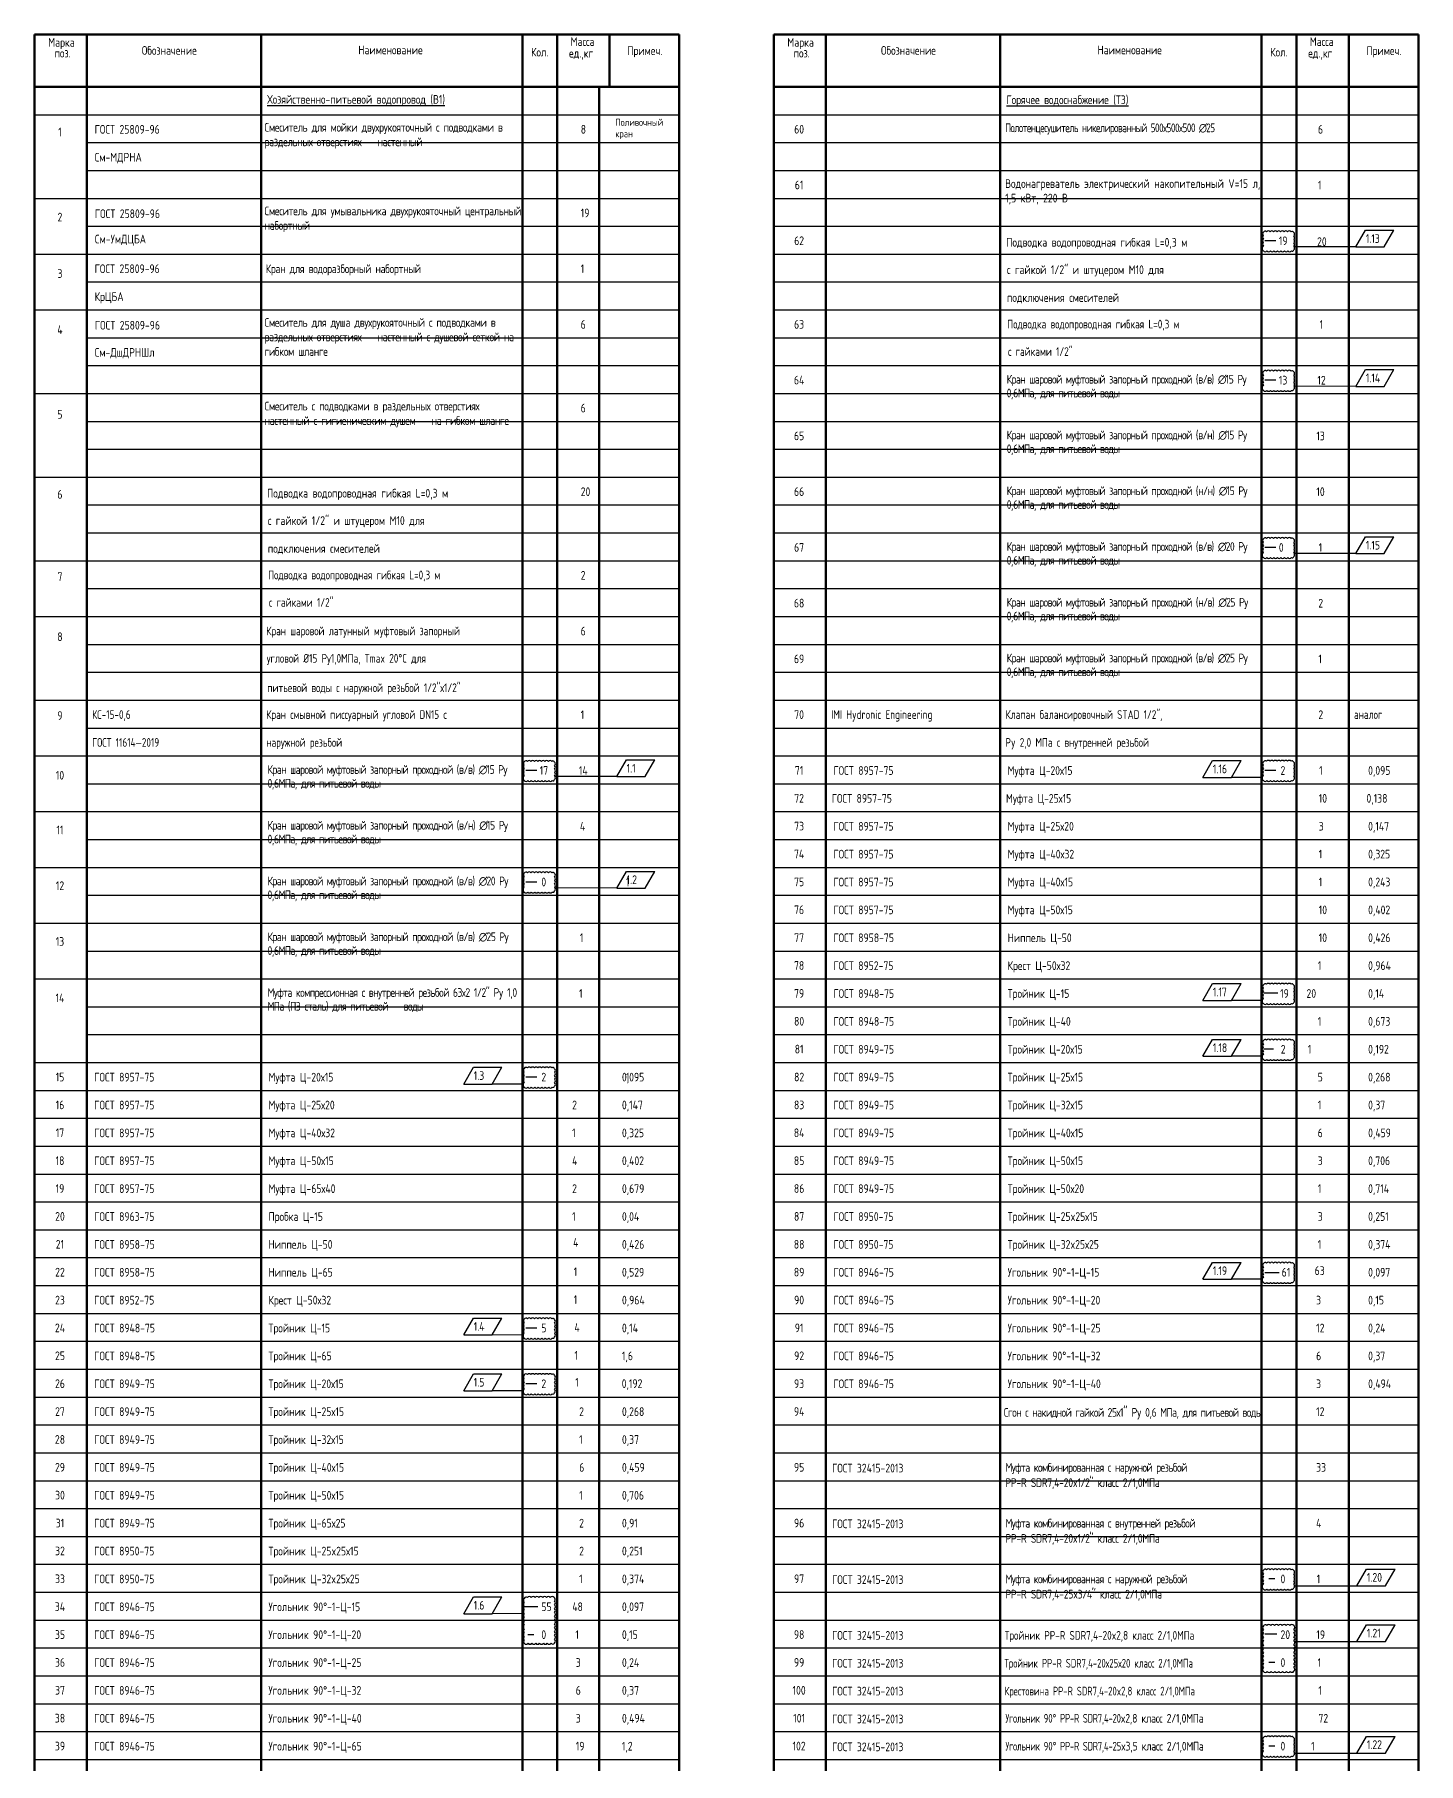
# Model space of a CAD drawing. Header units: millimetres. Extents: x 111795 to 171284, y -58193 to 111177.
# Drawn here: x 111795 to 151505, y -8707 to 40907 of the extents above; entities that cross this region are included whole.
import ezdxf
from ezdxf.enums import TextEntityAlignment as Align

# ---------------------------------------------------------------- set-up
doc = ezdxf.new("R2010")
doc.units = ezdxf.units.MM
doc.layers.add('0_ГТ-20_Изм.1', color=7, linetype='Continuous', true_color=0xe000e0)
doc.layers.add('АР_025', color=7, linetype='Continuous', lineweight=25)
doc.layers.add('ГС_ВК', color=3, linetype='Continuous')
doc.styles.add('GOST 2.304', font='CS_Gost2304.shx')

msp = doc.modelspace()

# ---------------------------------------------------------------- linework, layer by layer
at = {"layer": '0_ГТ-20_Изм.1', "lineweight": 30}
for p, q in [((149710, 34811), (149987, 35291)), ((149987, 35291), (150804, 35291)), ((150526, 34811), (150804, 35291)), ((147418, 34985), (147101, 34985)), ((149710, 34811), (147940, 34817)), ((149710, 34811), (150526, 34811)), ((149710, 30811), (149987, 31291)), ((149987, 31291), (150804, 31291)), ((150526, 30811), (150804, 31291)), ((147418, 30985), (147101, 30985)), ((149710, 30811), (147940, 30817)), ((149710, 30811), (150526, 30811)), ((149710, 26011), (149987, 26491)), ((149987, 26491), (150804, 26491)), ((150526, 26011), (150804, 26491)), ((147418, 26185), (147101, 26185)), ((149710, 26011), (147940, 26017)), ((149710, 26011), (150526, 26011)), ((128500, 19611), (128777, 20091)), ((128777, 20091), (129594, 20091)), ((129316, 19611), (129594, 20091)), ((145322, 19589), (145600, 20070)), ((145600, 20070), (146416, 20070)), ((146139, 19589), (146416, 20070)), ((126208, 19785), (125891, 19785)), ((128500, 19611), (126730, 19617)), ((128500, 19611), (129316, 19611)), ((145322, 19589), (146139, 19589)), ((147024, 19586), (146139, 19589)), ((147418, 19786), (147101, 19786)), ((128500, 16412), (128777, 16893)), ((128777, 16893), (129594, 16893)), ((129316, 16412), (129594, 16893)), ((126208, 16586), (125891, 16586)), ((128500, 16412), (126730, 16418)), ((128500, 16412), (129316, 16412)), ((145322, 13189), (145600, 13670)), ((145600, 13670), (146416, 13670)), ((146139, 13189), (146416, 13670)), ((145322, 13189), (146139, 13189)), ((147024, 13186), (146139, 13189)), ((147470, 13394), (147080, 13394)), ((145322, 11589), (145600, 12070)), ((145600, 12070), (146416, 12070)), ((146139, 11589), (146416, 12070)), ((145322, 11589), (146139, 11589)), ((147024, 11586), (146139, 11589)), ((147343, 11794), (147080, 11794)), ((124112, 10789), (124390, 11270)), ((124390, 11270), (125206, 11270)), ((124929, 10789), (125206, 11270)), ((126208, 10986), (125891, 10986)), ((124112, 10789), (124929, 10789)), ((125814, 10786), (124929, 10789)), ((145322, 5189), (145600, 5670)), ((145600, 5670), (146416, 5670)), ((146139, 5189), (146416, 5670)), ((145322, 5189), (146139, 5189)), ((147024, 5186), (146139, 5189)), ((147505, 5370), (147099, 5370)), ((124112, 3589), (124390, 4070)), ((124390, 4070), (125206, 4070)), ((124929, 3589), (125206, 4070)), ((124112, 3589), (124929, 3589)), ((125814, 3586), (124929, 3589)), ((126208, 3786), (125891, 3786)), ((124112, 1989), (124390, 2470)), ((124112, 1989), (124929, 1989)), ((124390, 2470), (125206, 2470)), ((124929, 1989), (125206, 2470)), ((125814, 1986), (124929, 1989)), ((126208, 2186), (125891, 2186)), ((147387, -3414), (147212, -3414)), ((149741, -3611), (150018, -3130)), ((150018, -3130), (150835, -3130)), ((150557, -3611), (150835, -3130)), ((124112, -4411), (124390, -3930)), ((124390, -3930), (125206, -3930)), ((124929, -4411), (125206, -3930)), ((147953, -3613), (149741, -3611)), ((149741, -3611), (150557, -3611)), ((124112, -4411), (124929, -4411)), ((125849, -4408), (124929, -4411)), ((126238, -4214), (125851, -4214)), ((149741, -5211), (150018, -4730)), ((150018, -4730), (150835, -4730)), ((150557, -5211), (150835, -4730)), ((126126, -5014), (125952, -5014)), ((147440, -5000), (147102, -5000)), ((147953, -5213), (149741, -5211)), ((149741, -5211), (150557, -5211)), ((147387, -5814), (147212, -5814)), ((149741, -8411), (150018, -7930)), ((150018, -7930), (150835, -7930)), ((150557, -8411), (150835, -7930)), ((147387, -8214), (147212, -8214)), ((147953, -8413), (149741, -8411)), ((149741, -8411), (150557, -8411))]:
    msp.add_line(p, q, dxfattribs=at)
for points in [[(147059, 34697, 0.520567), (147159, 34697, 0.520567), (147259, 34697, 0.520567), (147359, 34697, 0.520567), (147459, 34697, 0.520567), (147559, 34697, 0.520567), (147659, 34697, 0.520567), (147759, 34697, 0.520567), (147859, 34697, 0.520567), (147927, 34728, 0.520567), (147927, 34828, 0.520567), (147927, 34928, 0.520567), (147927, 35028, 0.520567), (147927, 35128, 0.520567), (147927, 35228, 0.520567), (147849, 35250, 0.520567), (147749, 35250, 0.520567), (147649, 35250, 0.520567), (147549, 35250, 0.520567), (147449, 35250, 0.520567), (147349, 35250, 0.520567), (147249, 35250, 0.520567), (147149, 35250, 0.520567), (147059, 35239, 0.520567), (147059, 35139, 0.520567), (147059, 35039, 0.520567), (147059, 34939, 0.520567), (147059, 34839, 0.520567)], [(147059, 30697, 0.520567), (147159, 30697, 0.520567), (147259, 30697, 0.520567), (147359, 30697, 0.520567), (147459, 30697, 0.520567), (147559, 30697, 0.520567), (147659, 30697, 0.520567), (147759, 30697, 0.520567), (147859, 30697, 0.520567), (147927, 30728, 0.520567), (147927, 30828, 0.520567), (147927, 30928, 0.520567), (147927, 31028, 0.520567), (147927, 31128, 0.520567), (147927, 31228, 0.520567), (147849, 31250, 0.520567), (147749, 31250, 0.520567), (147649, 31250, 0.520567), (147549, 31250, 0.520567), (147449, 31250, 0.520567), (147349, 31250, 0.520567), (147249, 31250, 0.520567), (147149, 31250, 0.520567), (147059, 31239, 0.520567), (147059, 31139, 0.520567), (147059, 31039, 0.520567), (147059, 30939, 0.520567), (147059, 30839, 0.520567)], [(147059, 25897, 0.520567), (147159, 25897, 0.520567), (147259, 25897, 0.520567), (147359, 25897, 0.520567), (147459, 25897, 0.520567), (147559, 25897, 0.520567), (147659, 25897, 0.520567), (147759, 25897, 0.520567), (147859, 25897, 0.520567), (147927, 25928, 0.520567), (147927, 26028, 0.520567), (147927, 26128, 0.520567), (147927, 26228, 0.520567), (147927, 26328, 0.520567), (147927, 26428, 0.520567), (147849, 26450, 0.520567), (147749, 26450, 0.520567), (147649, 26450, 0.520567), (147549, 26450, 0.520567), (147449, 26450, 0.520567), (147349, 26450, 0.520567), (147249, 26450, 0.520567), (147149, 26450, 0.520567), (147059, 26439, 0.520567), (147059, 26339, 0.520567), (147059, 26239, 0.520567), (147059, 26139, 0.520567), (147059, 26039, 0.520567)], [(125849, 19497, 0.520567), (125949, 19497, 0.520567), (126049, 19497, 0.520567), (126149, 19497, 0.520567), (126249, 19497, 0.520567), (126349, 19497, 0.520567), (126449, 19497, 0.520567), (126549, 19497, 0.520567), (126649, 19497, 0.520567), (126717, 19528, 0.520567), (126717, 19628, 0.520567), (126717, 19728, 0.520567), (126717, 19828, 0.520567), (126717, 19928, 0.520567), (126717, 20028, 0.520567), (126639, 20050, 0.520567), (126539, 20050, 0.520567), (126439, 20050, 0.520567), (126339, 20050, 0.520567), (126239, 20050, 0.520567), (126139, 20050, 0.520567), (126039, 20050, 0.520567), (125939, 20050, 0.520567), (125849, 20039, 0.520567), (125849, 19939, 0.520567), (125849, 19839, 0.520567), (125849, 19739, 0.520567), (125849, 19639, 0.520567)], [(147059, 19498, 0.520567), (147159, 19498, 0.520567), (147259, 19498, 0.520567), (147359, 19498, 0.520567), (147459, 19498, 0.520567), (147559, 19498, 0.520567), (147659, 19498, 0.520567), (147759, 19498, 0.520567), (147859, 19498, 0.520567), (147927, 19530, 0.520567), (147927, 19630, 0.520567), (147927, 19730, 0.520567), (147927, 19830, 0.520567), (147927, 19930, 0.520567), (147927, 20030, 0.520567), (147849, 20051, 0.520567), (147749, 20051, 0.520567), (147649, 20051, 0.520567), (147549, 20051, 0.520567), (147449, 20051, 0.520567), (147349, 20051, 0.520567), (147249, 20051, 0.520567), (147149, 20051, 0.520567), (147059, 20040, 0.520567), (147059, 19940, 0.520567), (147059, 19840, 0.520567), (147059, 19740, 0.520567), (147059, 19640, 0.520567)], [(125849, 16298, 0.520567), (125949, 16298, 0.520567), (126049, 16298, 0.520567), (126149, 16298, 0.520567), (126249, 16298, 0.520567), (126349, 16298, 0.520567), (126449, 16298, 0.520567), (126549, 16298, 0.520567), (126649, 16298, 0.520567), (126717, 16330, 0.520567), (126717, 16430, 0.520567), (126717, 16530, 0.520567), (126717, 16630, 0.520567), (126717, 16730, 0.520567), (126717, 16830, 0.520567), (126639, 16851, 0.520567), (126539, 16851, 0.520567), (126439, 16851, 0.520567), (126339, 16851, 0.520567), (126239, 16851, 0.520567), (126139, 16851, 0.520567), (126039, 16851, 0.520567), (125939, 16851, 0.520567), (125849, 16840, 0.520567), (125849, 16740, 0.520567), (125849, 16640, 0.520567), (125849, 16540, 0.520567), (125849, 16440, 0.520567)], [(147059, 13098, 0.520567), (147159, 13098, 0.520567), (147259, 13098, 0.520567), (147359, 13098, 0.520567), (147459, 13098, 0.520567), (147559, 13098, 0.520567), (147659, 13098, 0.520567), (147759, 13098, 0.520567), (147859, 13098, 0.520567), (147927, 13130, 0.520567), (147927, 13230, 0.520567), (147927, 13330, 0.520567), (147927, 13430, 0.520567), (147927, 13530, 0.520567), (147927, 13630, 0.520567), (147849, 13651, 0.520567), (147749, 13651, 0.520567), (147649, 13651, 0.520567), (147549, 13651, 0.520567), (147449, 13651, 0.520567), (147349, 13651, 0.520567), (147249, 13651, 0.520567), (147149, 13651, 0.520567), (147059, 13640, 0.520567), (147059, 13540, 0.520567), (147059, 13440, 0.520567), (147059, 13340, 0.520567), (147059, 13240, 0.520567)], [(147059, 11498, 0.520567), (147159, 11498, 0.520567), (147259, 11498, 0.520567), (147359, 11498, 0.520567), (147459, 11498, 0.520567), (147559, 11498, 0.520567), (147659, 11498, 0.520567), (147759, 11498, 0.520567), (147859, 11498, 0.520567), (147927, 11530, 0.520567), (147927, 11630, 0.520567), (147927, 11730, 0.520567), (147927, 11830, 0.520567), (147927, 11930, 0.520567), (147927, 12030, 0.520567), (147849, 12051, 0.520567), (147749, 12051, 0.520567), (147649, 12051, 0.520567), (147549, 12051, 0.520567), (147449, 12051, 0.520567), (147349, 12051, 0.520567), (147249, 12051, 0.520567), (147149, 12051, 0.520567), (147059, 12040, 0.520567), (147059, 11940, 0.520567), (147059, 11840, 0.520567), (147059, 11740, 0.520567), (147059, 11640, 0.520567)], [(125849, 10698, 0.520567), (125949, 10698, 0.520567), (126049, 10698, 0.520567), (126149, 10698, 0.520567), (126249, 10698, 0.520567), (126349, 10698, 0.520567), (126449, 10698, 0.520567), (126549, 10698, 0.520567), (126649, 10698, 0.520567), (126717, 10730, 0.520567), (126717, 10830, 0.520567), (126717, 10930, 0.520567), (126717, 11030, 0.520567), (126717, 11130, 0.520567), (126717, 11230, 0.520567), (126639, 11251, 0.520567), (126539, 11251, 0.520567), (126439, 11251, 0.520567), (126339, 11251, 0.520567), (126239, 11251, 0.520567), (126139, 11251, 0.520567), (126039, 11251, 0.520567), (125939, 11251, 0.520567), (125849, 11240, 0.520567), (125849, 11140, 0.520567), (125849, 11040, 0.520567), (125849, 10940, 0.520567), (125849, 10840, 0.520567)], [(147059, 5098, 0.520567), (147159, 5098, 0.520567), (147259, 5098, 0.520567), (147359, 5098, 0.520567), (147459, 5098, 0.520567), (147559, 5098, 0.520567), (147659, 5098, 0.520567), (147759, 5098, 0.520567), (147859, 5098, 0.520567), (147927, 5130, 0.520567), (147927, 5230, 0.520567), (147927, 5330, 0.520567), (147927, 5430, 0.520567), (147927, 5530, 0.520567), (147927, 5630, 0.520567), (147849, 5651, 0.520567), (147749, 5651, 0.520567), (147649, 5651, 0.520567), (147549, 5651, 0.520567), (147449, 5651, 0.520567), (147349, 5651, 0.520567), (147249, 5651, 0.520567), (147149, 5651, 0.520567), (147059, 5640, 0.520567), (147059, 5540, 0.520567), (147059, 5440, 0.520567), (147059, 5340, 0.520567), (147059, 5240, 0.520567)], [(125849, 3498, 0.520567), (125949, 3498, 0.520567), (126049, 3498, 0.520567), (126149, 3498, 0.520567), (126249, 3498, 0.520567), (126349, 3498, 0.520567), (126449, 3498, 0.520567), (126549, 3498, 0.520567), (126649, 3498, 0.520567), (126717, 3530, 0.520567), (126717, 3630, 0.520567), (126717, 3730, 0.520567), (126717, 3830, 0.520567), (126717, 3930, 0.520567), (126717, 4030, 0.520567), (126639, 4051, 0.520567), (126539, 4051, 0.520567), (126439, 4051, 0.520567), (126339, 4051, 0.520567), (126239, 4051, 0.520567), (126139, 4051, 0.520567), (126039, 4051, 0.520567), (125939, 4051, 0.520567), (125849, 4040, 0.520567), (125849, 3940, 0.520567), (125849, 3840, 0.520567), (125849, 3740, 0.520567), (125849, 3640, 0.520567)], [(125849, 1898, 0.520567), (125949, 1898, 0.520567), (126049, 1898, 0.520567), (126149, 1898, 0.520567), (126249, 1898, 0.520567), (126349, 1898, 0.520567), (126449, 1898, 0.520567), (126549, 1898, 0.520567), (126649, 1898, 0.520567), (126717, 1930, 0.520567), (126717, 2030, 0.520567), (126717, 2130, 0.520567), (126717, 2230, 0.520567), (126717, 2330, 0.520567), (126717, 2430, 0.520567), (126639, 2451, 0.520567), (126539, 2451, 0.520567), (126439, 2451, 0.520567), (126339, 2451, 0.520567), (126239, 2451, 0.520567), (126139, 2451, 0.520567), (126039, 2451, 0.520567), (125939, 2451, 0.520567), (125849, 2440, 0.520567), (125849, 2340, 0.520567), (125849, 2240, 0.520567), (125849, 2140, 0.520567), (125849, 2040, 0.520567)], [(147059, -3702, 0.520567), (147159, -3702, 0.520567), (147259, -3702, 0.520567), (147359, -3702, 0.520567), (147459, -3702, 0.520567), (147559, -3702, 0.520567), (147659, -3702, 0.520567), (147759, -3702, 0.520567), (147859, -3702, 0.520567), (147927, -3670, 0.520567), (147927, -3570, 0.520567), (147927, -3470, 0.520567), (147927, -3370, 0.520567), (147927, -3270, 0.520567), (147927, -3170, 0.520567), (147849, -3149, 0.520567), (147749, -3149, 0.520567), (147649, -3149, 0.520567), (147549, -3149, 0.520567), (147449, -3149, 0.520567), (147349, -3149, 0.520567), (147249, -3149, 0.520567), (147149, -3149, 0.520567), (147059, -3160, 0.520567), (147059, -3260, 0.520567), (147059, -3360, 0.520567), (147059, -3460, 0.520567), (147059, -3560, 0.520567)], [(125849, -5260, 0.520567), (125959, -5260, 0.520567), (126068, -5260, 0.520567), (126178, -5260, 0.520567), (126287, -5260, 0.520567), (126397, -5260, 0.520567), (126507, -5260, 0.520567), (126616, -5260, 0.520567), (126717, -5252, 0.520567), (126717, -5142, 0.520567), (126717, -5033, 0.520567), (126717, -4923, 0.520567), (126717, -4814, 0.520567), (126717, -4704, 0.520567), (126717, -4594, 0.520567), (126717, -4485, 0.520567), (126717, -4375, 0.520567), (126717, -4266, 0.520567), (126717, -4156, 0.520567), (126717, -4046, 0.520567), (126705, -3949, 0.520567), (126595, -3949, 0.520567), (126486, -3949, 0.520567), (126376, -3949, 0.520567), (126267, -3949, 0.520567), (126157, -3949, 0.520567), (126047, -3949, 0.520567), (125938, -3949, 0.520567), (125849, -3970, 0.520567), (125849, -4080, 0.520567), (125849, -4189, 0.520567), (125849, -4299, 0.520567), (125849, -4408, 0.520567), (125849, -4518, 0.520567), (125849, -4627, 0.520567), (125849, -4737, 0.520567), (125849, -4847, 0.520567), (125849, -4956, 0.520567), (125849, -5066, 0.520567), (125849, -5175, 0.520567)], [(147059, -6071, 0.520567), (147169, -6071, 0.520567), (147278, -6071, 0.520567), (147388, -6071, 0.520567), (147497, -6071, 0.520567), (147607, -6071, 0.520567), (147717, -6071, 0.520567), (147826, -6071, 0.520567), (147927, -6063, 0.520567), (147927, -5953, 0.520567), (147927, -5844, 0.520567), (147927, -5734, 0.520567), (147927, -5625, 0.520567), (147927, -5515, 0.520567), (147927, -5405, 0.520567), (147927, -5296, 0.520567), (147927, -5186, 0.520567), (147927, -5077, 0.520567), (147927, -4967, 0.520567), (147927, -4857, 0.520567), (147926, -4749, 0.520567), (147816, -4749, 0.520567), (147707, -4749, 0.520567), (147597, -4749, 0.520567), (147488, -4749, 0.520567), (147378, -4749, 0.520567), (147268, -4749, 0.520567), (147159, -4749, 0.520567), (147059, -4759, 0.520567), (147059, -4869, 0.520567), (147059, -4978, 0.520567), (147059, -5088, 0.520567), (147059, -5197, 0.520567), (147059, -5307, 0.520567), (147059, -5417, 0.520567), (147059, -5526, 0.520567), (147059, -5636, 0.520567), (147059, -5745, 0.520567), (147059, -5855, 0.520567), (147059, -5964, 0.520567)], [(147059, -8502, 0.520567), (147159, -8502, 0.520567), (147259, -8502, 0.520567), (147359, -8502, 0.520567), (147459, -8502, 0.520567), (147559, -8502, 0.520567), (147659, -8502, 0.520567), (147759, -8502, 0.520567), (147859, -8502, 0.520567), (147927, -8470, 0.520567), (147927, -8370, 0.520567), (147927, -8270, 0.520567), (147927, -8170, 0.520567), (147927, -8070, 0.520567), (147927, -7970, 0.520567), (147849, -7949, 0.520567), (147749, -7949, 0.520567), (147649, -7949, 0.520567), (147549, -7949, 0.520567), (147449, -7949, 0.520567), (147349, -7949, 0.520567), (147249, -7949, 0.520567), (147149, -7949, 0.520567), (147059, -7960, 0.520567), (147059, -8060, 0.520567), (147059, -8160, 0.520567), (147059, -8260, 0.520567), (147059, -8360, 0.520567)]]:
    msp.add_lwpolyline(points, format="xyb", close=True, dxfattribs=at)
at = {"layer": 'ГС_ВК', "color": 0, "linetype": 'Continuous', "lineweight": 70}
for p, q in [((111795, 40907), (130295, 40907)), ((111795, 40907), (111795, 39407)), ((113295, 40907), (113295, 39407)), ((118295, 40907), (118295, 39407)), ((125795, 40907), (125795, 39407)), ((126795, 40907), (126795, 39407)), ((128295, 40907), (128295, 39407)), ((130295, 40907), (130295, 39407)), ((133005, 40907), (151505, 40907)), ((133005, 40907), (133005, 39407)), ((134505, 40907), (134505, 39407)), ((139505, 40907), (139505, 39407)), ((147005, 40907), (147005, 39407)), ((148005, 40907), (148005, 39407)), ((149505, 40907), (149505, 39407)), ((151505, 40907), (151505, 39407)), ((111795, 39407), (130295, 39407)), ((111795, 39407), (111795, -58193)), ((113295, 39407), (113295, -58193)), ((118295, 39407), (118295, -58193)), ((125795, 39407), (125795, -58193)), ((126795, 39407), (126795, -58193)), ((127998, 39410), (127998, -58190)), ((130295, 39407), (130295, -58193)), ((133005, 39407), (151505, 39407)), ((133005, 39407), (133005, -35793)), ((134505, 39407), (134505, -35793)), ((139505, 39407), (139505, -35793)), ((147005, 39407), (147005, -35793)), ((148005, 39407), (148005, -35793)), ((149505, 39407), (149505, -35793)), ((151505, 39407), (151505, -35793))]:
    msp.add_line(p, q, dxfattribs=at)
at = {"layer": 'ГС_ВК', "color": 7, "lineweight": 25, "ltscale": 300}
for p, q in [((111795, 38607), (130295, 38607)), ((133005, 38607), (151505, 38607)), ((113295, 37807), (130295, 37807)), ((133005, 37807), (151505, 37807)), ((113295, 37007), (130295, 37007)), ((133005, 37007), (151505, 37007)), ((111795, 36207), (130295, 36207)), ((133005, 36207), (151505, 36207)), ((113295, 35407), (130295, 35407)), ((133005, 35407), (151505, 35407)), ((111795, 34607), (130295, 34607)), ((133005, 34607), (151505, 34607)), ((113295, 33807), (130295, 33807)), ((133005, 33807), (151505, 33807)), ((111795, 33007), (130295, 33007)), ((133005, 33007), (151505, 33007)), ((113295, 32207), (130295, 32207)), ((133005, 32207), (151505, 32207)), ((113295, 31407), (130295, 31407)), ((133005, 31407), (151505, 31407)), ((111795, 30607), (130295, 30607)), ((133005, 30607), (151505, 30607)), ((113295, 29807), (130295, 29807)), ((133005, 29807), (151505, 29807)), ((113295, 29007), (130295, 29007)), ((133005, 29007), (151505, 29007)), ((111795, 28207), (130295, 28207)), ((133005, 28207), (151505, 28207)), ((113295, 27407), (130295, 27407)), ((133005, 27407), (151505, 27407)), ((113295, 26607), (130295, 26607)), ((133005, 26607), (151505, 26607)), ((111795, 25807), (130295, 25807)), ((133005, 25807), (151505, 25807)), ((113295, 25007), (130295, 25007)), ((133005, 25007), (151505, 25007)), ((111795, 24207), (130295, 24207)), ((133005, 24207), (151505, 24207)), ((113295, 23407), (130295, 23407)), ((133005, 23407), (151505, 23407)), ((113295, 22607), (130295, 22607)), ((133005, 22607), (151505, 22607)), ((111795, 21807), (130295, 21807)), ((133005, 21807), (151505, 21807)), ((113295, 21007), (130295, 21007)), ((133005, 21007), (151505, 21007)), ((111795, 20207), (130295, 20207)), ((133005, 20207), (151505, 20207)), ((113295, 19407), (130295, 19407)), ((133005, 19407), (151505, 19407)), ((111795, 18607), (130295, 18607)), ((133005, 18607), (151505, 18607)), ((113295, 17807), (130295, 17807)), ((133005, 17807), (151505, 17807)), ((111795, 17007), (130295, 17007)), ((133005, 17007), (151505, 17007)), ((113295, 16207), (130295, 16207)), ((133005, 16207), (151505, 16207)), ((111795, 15407), (130295, 15407)), ((133005, 15407), (151505, 15407)), ((113295, 14607), (130295, 14607)), ((133005, 14607), (151505, 14607)), ((111795, 13807), (130295, 13807)), ((133005, 13807), (151505, 13807)), ((113295, 13007), (130295, 13007)), ((133005, 13007), (151505, 13007)), ((113295, 12207), (130295, 12207)), ((133005, 12207), (151505, 12207)), ((111795, 11407), (130295, 11407)), ((133005, 11407), (151505, 11407)), ((111795, 10607), (130295, 10607)), ((133005, 10607), (151505, 10607)), ((111795, 9807), (130295, 9807)), ((133005, 9807), (151505, 9807)), ((111795, 9007), (130295, 9007)), ((133005, 9007), (151505, 9007)), ((111795, 8207), (130295, 8207)), ((133005, 8207), (151505, 8207)), ((111795, 7407), (130295, 7407)), ((133005, 7407), (151505, 7407)), ((111795, 6607), (130295, 6607)), ((133005, 6607), (151505, 6607)), ((111795, 5807), (130295, 5807)), ((133005, 5807), (151505, 5807)), ((111795, 5007), (130295, 5007)), ((133005, 5007), (151505, 5007)), ((111795, 4207), (130295, 4207)), ((133005, 4207), (151505, 4207)), ((111795, 3407), (130295, 3407)), ((133005, 3407), (151505, 3407)), ((111795, 2607), (130295, 2607)), ((133005, 2607), (151505, 2607)), ((111795, 1807), (130295, 1807)), ((133005, 1807), (151505, 1807)), ((111795, 1007), (130295, 1007)), ((133005, 1007), (151505, 1007)), ((111795, 207), (130295, 207)), ((133005, 207), (151505, 207)), ((111795, -593), (130295, -593)), ((133005, -593), (151505, -593)), ((111795, -1393), (130295, -1393)), ((133005, -1393), (151505, -1393)), ((111795, -2193), (130295, -2193)), ((133005, -2193), (151505, -2193)), ((111795, -2993), (130295, -2993)), ((133005, -2993), (151505, -2993)), ((111795, -3793), (130295, -3793)), ((133005, -3793), (151505, -3793)), ((111795, -4593), (130295, -4593)), ((133005, -4593), (151505, -4593)), ((111795, -5393), (130295, -5393)), ((133005, -5393), (151505, -5393)), ((111795, -6193), (130295, -6193)), ((133005, -6193), (151505, -6193)), ((111795, -6993), (130295, -6993)), ((133005, -6993), (151505, -6993)), ((111795, -7793), (130295, -7793)), ((133005, -7793), (151505, -7793)), ((111795, -8593), (130295, -8593)), ((133005, -8593), (151505, -8593))]:
    msp.add_line(p, q, dxfattribs=at)

# ---------------------------------------------------------------- texts
at = {"color": 3, "linetype": 'Continuous', "lineweight": 25, "ltscale": 100, "style": 'GOST 2.304', "width": 0.95}
for s, p in [('Подводка водопроводная гибкая L=0,3 м', (139709, 32473)), ('с гайками 1/2" ', (139730, 31686)), ('Подводка водопроводная гибкая L=0,3 м ', (118499, 25273)), ('с гайками 1/2" ', (118521, 24486)), ('Кран шаровой латунный муфтовый запорный', (118446, 23668)), ('угловой %%C15 Ру1,0МПа, Тmax 20°C для ', (118456, 22882)), ('питьевой воды с наружной резьбой 1/2"х1/2"', (118475, 22037)), ('КС-15-0,6', (113446, 21268)), ('Кран смывной писсуарный угловой DN15 с ', (118446, 21268)), ('IMI Hydronic Engineering', (134656, 21268)), ('Клапан балансировочный STAD 1/2", ', (139656, 21268)), ('аналог', (149656, 21268)), ('ГОСТ 11614—2019', (113446, 20468)), ('наружной резьбой', (118446, 20468)), ('Py 2,0 МПа с внутренней резьбой ', (139656, 20468))]:
    msp.add_text(s, height=250, dxfattribs=at).set_placement(p)
at = {"layer": '0_ГТ-20_Изм.1', "lineweight": 30, "style": 'GOST 2.304'}
for s, p in [('19', (147500, 34863)), ('1.13', (149994, 34928)), ('13', (147500, 30863)), ('1.14', (149994, 30928)), ('0', (147500, 26063)), ('1.15', (149994, 26128)), ('17', (126290, 19663)), ('1.1', (128784, 19728)), ('1.16', (145606, 19707)), ('2', (147548, 19663)), ('0', (126338, 16463)), ('1.2', (128784, 16530)), ('1.17', (145606, 13307)), ('19', (147537, 13263)), ('1.18', (145606, 11707)), ('2', (147557, 11663)), ('1.3', (124396, 10907)), ('2', (126338, 10863)), ('1.19', (145606, 5307)), ('61', (147582, 5263)), ('1.4', (124396, 3707)), ('5', (126338, 3663)), ('1.5', (124396, 2107)), ('2', (126338, 2063)), ('0', (147548, -3537)), ('1.20', (150025, -3493)), ('1.6', (124396, -4293)), ('55', (126338, -4337)), ('0', (126338, -5137)), ('20', (147548, -5137)), ('1.21', (150025, -5093)), ('0', (147548, -5937)), ('0', (147548, -8337)), ('1.22', (150025, -8293))]:
    msp.add_text(s, height=250, dxfattribs=at).set_placement(p)
at = {"layer": 'АР_025', "color": 7, "linetype": 'Continuous', "lineweight": 25, "style": 'GOST 2.304'}
for s, p in [('Марка', (112567, 40683)), ('Масса', (127519, 40705)), ('Марка', (133777, 40683)), ('Масса', (148729, 40705)), ('поз.', (112599, 40374)), ('Обозначение', (115661, 40452)), ('Наименование', (122008, 40465)), ('Кол.', (126290, 40403)), ('ед.,кг', (127478, 40372)), ('Примеч.', (129305, 40445)), ('поз.', (133809, 40374)), ('Обозначение', (136871, 40452)), ('Наименование', (143218, 40465)), ('Кол.', (147500, 40403)), ('ед.,кг', (148688, 40372)), ('Примеч.', (150515, 40445))]:
    msp.add_text(s, height=250, dxfattribs=at).set_placement(p, align=Align.MIDDLE_CENTER)
at = {"layer": 'АР_025', "color": 3, "linetype": 'Continuous', "lineweight": 25, "style": 'GOST 2.304'}
for s, p in [('1', (112524, 38110)), ('60', (133734, 38191)), ('61', (133734, 36591)), ('2', (112524, 35669)), ('62', (133734, 34991)), ('3', (112524, 34048)), ('4', (112524, 32440)), ('63', (133734, 32591)), ('64', (133734, 30991)), ('5', (112524, 30009)), ('65', (133734, 29391)), ('6', (112524, 27712)), ('66', (133734, 27791)), ('67', (133734, 26191)), ('7', (112524, 25352)), ('68', (133734, 24591)), ('8', (112524, 23627)), ('69', (133734, 22991)), ('9', (112524, 21364)), ('70', (133734, 21391)), ('71', (133734, 19791)), ('10', (112524, 19651)), ('72', (133734, 18991)), ('11', (112524, 18082)), ('73', (133734, 18191)), ('74', (133734, 17391)), ('12', (112524, 16481)), ('75', (133734, 16591)), ('76', (133734, 15791)), ('13', (112524, 14882)), ('77', (133734, 14991)), ('78', (133734, 14191)), ('79', (133734, 13391)), ('14', (112524, 13262)), ('80', (133734, 12591)), ('81', (133734, 11791)), ('15', (112524, 10991)), ('82', (133734, 10991)), ('16', (112524, 10191)), ('83', (133734, 10191)), ('17', (112524, 9391)), ('84', (133734, 9391)), ('18', (112524, 8591)), ('85', (133734, 8591)), ('19', (112524, 7791)), ('86', (133734, 7791)), ('20', (112524, 6991)), ('87', (133734, 6991)), ('21', (112524, 6191)), ('88', (133734, 6191)), ('89', (133734, 5391)), ('23', (112524, 4591)), ('90', (133734, 4591)), ('24', (112524, 3791)), ('91', (133734, 3791)), ('25', (112524, 2991)), ('92', (133734, 2991)), ('26', (112524, 2191)), ('93', (133734, 2191)), ('27', (112524, 1391)), ('94', (133734, 1391)), ('28', (112524, 591)), ('29', (112524, -209)), ('95', (133734, -209)), ('30', (112524, -1009)), ('31', (112524, -1809)), ('96', (133734, -1809)), ('32', (112524, -2609)), ('33', (112524, -3409)), ('97', (133734, -3409)), ('34', (112524, -4209)), ('35', (112524, -5009)), ('98', (133734, -5009)), ('36', (112524, -5809)), ('99', (133734, -5809)), ('37', (112524, -6609)), ('100', (133734, -6609)), ('38', (112524, -7409)), ('101', (133734, -7409)), ('39', (112524, -8209)), ('102', (133734, -8209))]:
    msp.add_text(s, height=250, dxfattribs=at).set_placement(p, align=Align.MIDDLE_CENTER)
for s, p in [('ГОСТ 25809-96', (113519, 38062)), ('8', (127467, 38063)), ('6', (148623, 38063)), ('См-MДРНА', (113519, 37262)), ('1', (148623, 36463)), ('19', (127467, 35663)), ('20', (148597, 34839)), ('1', (127467, 34063)), ('ГОСТ 25809-96', (113526, 32441)), ('6', (127467, 32463)), ('1', (148671, 32463)), ('См-ДшДРНШл', (113519, 31662)), ('12', (148606, 30863)), ('6', (127467, 30063)), ('13', (148577, 29263)), ('20', (127467, 27663)), ('10', (148577, 27663)), ('1', (148643, 26063)), ('2', (127467, 25263)), ('2', (148633, 24463)), ('6', (127467, 23663)), ('1', (148633, 22863)), ('1', (127467, 21263)), ('2', (148633, 21263)), ('14', (127414, 19663)), ('1', (148656, 19663)), ('10', (148644, 18863)), ('4', (127444, 18063)), ('3', (148644, 18063)), ('1', (148644, 17263)), ('1', (128764, 16463)), ('1', (148644, 16463)), ('10', (148644, 15663)), ('1', (127442, 14863)), ('10', (148644, 14863)), ('1', (148616, 14063)), ('1', (127419, 13263)), ('20', (148294, 13263)), ('1', (148616, 12463)), ('1', (148330, 11663)), ('1', (128764, 10863)), ('5', (148616, 10863)), ('2', (127221, 10063)), ('1', (148616, 10063)), ('1', (127221, 9263)), ('6', (148616, 9263)), ('4', (127221, 8463)), ('3', (148616, 8463)), ('2', (127221, 7663)), ('1', (148616, 7663)), ('1', (127221, 6863)), ('3', (148616, 6863)), ('4', (127250, 6121)), ('1', (148616, 6063)), ('1', (127265, 5278)), ('63', (148528, 5309)), ('1', (127265, 4478)), ('3', (148570, 4463)), ('4', (127286, 3678)), ('12', (148570, 3663)), ('1', (127286, 2878)), ('6', (148570, 2863)), ('1', (127312, 2108)), ('3', (148570, 2063)), ('2', (127423, 1263)), ('12', (148570, 1263)), ('1', (127423, 463)), ('6', (127423, -337)), ('33', (148570, -337)), ('1', (127423, -1137)), ('2', (127423, -1937)), ('4', (148570, -1937)), ('2', (127423, -2737)), ('1', (127423, -3537)), ('1', (148586, -3537)), ('48', (127226, -4337)), ('1', (127314, -5137)), ('19', (148576, -5137)), ('3', (127325, -5937)), ('1', (148613, -5937)), ('6', (127325, -6737)), ('1', (148635, -6737)), ('3', (127325, -7537)), ('72', (148635, -7537)), ('19', (127325, -8337)), ('1', (148428, -8337))]:
    msp.add_text(s, height=250, dxfattribs=at).set_placement(p)
at = {"layer": 'АР_025', "color": 3, "lineweight": 20, "style": 'GOST 2.304'}
for s, p in [('Поливочный ', (128458, 38389)), ('кран', (128458, 38060))]:
    msp.add_text(s, height=200, dxfattribs=at).set_placement(p, align=Align.MIDDLE_LEFT)
at = {"layer": 'АР_025', "color": 3, "lineweight": -3, "ltscale": 10, "style": 'GOST 2.304'}
for s, p in [('ГОСТ 25809-96', (113526, 35641)), ('См-УмДЦБА', (113526, 34914)), ('Подводка водопроводная гибкая L=0,3 м', (139677, 34820)), ('ГОСТ 25809-96', (113519, 34062)), ('с гайкой 1/2" и штуцером М10 для ', (139698, 34034)), ('КрЦБА', (113519, 33262)), ('подключения смесителей', (139698, 33234)), ('Подводка водопроводная гибкая L=0,3 м', (118467, 27620)), ('с гайкой 1/2" и штуцером М10 для ', (118488, 26834)), ('подключения смесителей', (118488, 26034)), ('0,095', (150062, 19663)), ('0,138', (150015, 18863)), ('0,147', (150062, 18063)), ('0,325', (150062, 17263)), ('0,243', (150062, 16463)), ('0,402', (150062, 15663)), ('0,426', (150062, 14863)), ('0,964', (150062, 14063)), ('0,14', (150062, 13263)), ('0,673', (150062, 12463)), ('0,192', (150062, 11663)), ('0,095', (128650, 10863)), ('0,268', (150062, 10863)), ('0,147', (128650, 10063)), ('0,37', (150062, 10063)), ('0,325', (128650, 9263)), ('0,459', (150062, 9263)), ('0,402', (128650, 8463)), ('0,706', (150062, 8463)), ('0,679', (128650, 7663)), ('0,714', (150062, 7663)), ('0,04', (128650, 6863)), ('0,251', (150062, 6863)), ('0,426', (128650, 6063)), ('0,374', (150062, 6063)), ('0,529', (128650, 5263)), ('0,097', (150062, 5263)), ('0,964', (128650, 4463)), ('0,15', (150062, 4463)), ('0,14', (128650, 3663)), ('0,24', (150062, 3663)), ('1,6', (128650, 2863)), ('0,37', (150062, 2863)), ('0,192', (128643, 2067)), ('0,494', (150062, 2063)), ('0,268', (128650, 1263)), ('0,37', (128650, 463)), ('0,459', (128650, -337)), ('ГОСТ 32415-2013', (134679, -357)), ('0,706', (128650, -1137)), ('0,91', (128650, -1937)), ('0,251', (128650, -2737)), ('0,374', (128650, -3537)), ('0,097', (128650, -4337)), ('0,15', (128650, -5137)), ('0,24', (128650, -5937)), ('0,37', (128650, -6737)), ('0,494', (128650, -7537)), ('1,2', (128650, -8337))]:
    msp.add_text(s, height=250, dxfattribs=at).set_placement(p)
msp.add_text('22', height=250, dxfattribs=at).set_placement((112524, 5391), align=Align.MIDDLE_CENTER)
at = {"layer": 'АР_025', "color": 3, "linetype": 'ByBlock', "lineweight": 20, "style": 'GOST 2.304'}
for p in [(134679, -1957), (134679, -3557), (134679, -5157), (134679, -5957), (134679, -6757), (134679, -7557), (134679, -8357)]:
    msp.add_text('ГОСТ 32415-2013', height=250, dxfattribs=at).set_placement(p)
for s, width, p in [('Тройник PP-R SDR7,4-20x2,8 класс 2/1,0МПа', 0.95, (139633, -5157)), ('Тройник PP-R SDR7,4-20х25х20 класс 2/1,0МПа', 0.9, (139624, -5957)), ('Крестовина PP-R SDR7,4-20x2,8 класс 2/1,0МПа', 0.9, (139627, -6757))]:
    msp.add_text(s, height=250, dxfattribs=dict(at, width=width)).set_placement(p)
at = {"layer": 'АР_025', "color": 7, "lineweight": -3, "ltscale": 10, "char_height": 250, "width": 7168.75, "attachment_point": 1, "style": 'GOST 2.304'}
for s, insert in [('{\\L\\C4;Хозяйственно-питьевой водопровод (В1)}', (118472, 39172)), ('{\\L\\C1;Горячее водоснабжение (Т3)}', (139682, 39162))]:
    msp.add_mtext(s, dxfattribs=dict(at, insert=insert))
at = {"layer": 'АР_025', "color": 3, "lineweight": -3, "ltscale": 10, "char_height": 250, "attachment_point": 1, "style": 'GOST 2.304'}
for s, insert, width in [('{\\T0.95;Смеситель для мойки двухрукояточный с подводками в раздельных отверстиях \\H2.7858x; \\H0.35897x;настенный \\H2.1335x; }', (118394, 38370), 7368.23), ('{\\W0.95;\\T0.9;Полотенцесушитель никелированный 500х500х500 ∅25\\H2.783x; }', (139647, 38356), 7387.47), ('Водонагреватель электрический накопительный V=15 л, 1,5 кВт, 220 В{\\H2.8063x; }', (139647, 36756), 7387.47), ('{\\T0.95;Смеситель для умывальника двухрукояточный центральный набортный\\H2.7443x; }', (118394, 35970), 7368.23), ('{\\T0.95;Кран для водоразборный набортный}', (118428, 34311), 7368.23), ('{\\T0.95;Смеситель для душа двухрукояточный с подводками в раздельных отверстиях \\H2.7858x; \\H0.35897x;настенный с душевой сеткой на гибком шланге\\H2.175x; }', (118394, 32770), 7368.23), ('{\\T0.95;Смеситель с подводками в раздельных отверстиях настенный с гигиеническим душем \\H2.7858x; \\H0.35897x;на гибком шланге\\H2.1335x; }', (118394, 30370), 7368.23), ('ГОСТ 8957-75', (134717, 19912), 4743.16), ('Муфта Ц-20х15', (139717, 19912), 7185.4), ('ГОСТ 8957-75', (134670, 19112), 4743.16), ('Муфта Ц-25х15', (139670, 19112), 7185.4), ('ГОСТ 8957-75', (134717, 18312), 4743.16), ('Муфта Ц-25х20', (139717, 18312), 7185.4), ('ГОСТ 8957-75', (134717, 17512), 4743.16), ('Муфта Ц-40х32', (139717, 17512), 7185.4), ('ГОСТ 8957-75', (134717, 16712), 4743.16), ('Муфта Ц-40х15', (139717, 16712), 7185.4), ('ГОСТ 8957-75', (134717, 15912), 4743.16), ('Муфта Ц-50х15', (139717, 15912), 7185.4), ('ГОСТ 8958-75', (134717, 15112), 4743.16), ('Ниппель Ц-50', (139717, 15112), 7185.4), ('ГОСТ 8952-75', (134717, 14312), 4743.16), ('Крест Ц-50х32', (139717, 14312), 7185.4), ('ГОСТ 8948-75', (134717, 13512), 4743.16), ('Тройник Ц-15', (139717, 13512), 7185.4), ('ГОСТ 8948-75', (134717, 12712), 4743.16), ('Тройник Ц-40', (139717, 12712), 7185.4), ('ГОСТ 8949-75', (134717, 11912), 4743.16), ('Тройник Ц-20х15', (139717, 11912), 7185.4), ('ГОСТ 8957-75', (113507, 11112), 4743.16), ('Муфта Ц-20х15', (118507, 11112), 7185.4), ('ГОСТ 8949-75', (134717, 11112), 4743.16), ('Тройник Ц-25х15', (139717, 11112), 7185.4), ('ГОСТ 8957-75', (113507, 10312), 4743.16), ('Муфта Ц-25х20', (118507, 10312), 7185.4), ('ГОСТ 8949-75', (134717, 10312), 4743.16), ('Тройник Ц-32х15', (139717, 10312), 7185.4), ('ГОСТ 8957-75', (113507, 9512), 4743.16), ('Муфта Ц-40х32', (118507, 9512), 7185.4), ('ГОСТ 8949-75', (134717, 9512), 4743.16), ('Тройник Ц-40х15', (139717, 9512), 7185.4), ('ГОСТ 8957-75', (113507, 8712), 4743.16), ('Муфта Ц-50х15', (118507, 8712), 7185.4), ('ГОСТ 8949-75', (134717, 8712), 4743.16), ('Тройник Ц-50х15', (139717, 8712), 7185.4), ('ГОСТ 8957-75', (113507, 7912), 4743.16), ('Муфта Ц-65х40', (118507, 7912), 7185.4), ('ГОСТ 8949-75', (134717, 7912), 4743.16), ('Тройник Ц-50х20', (139717, 7912), 7185.4), ('ГОСТ 8963-75', (113507, 7112), 4743.16), ('Пробка Ц-15', (118507, 7112), 7185.4), ('ГОСТ 8950-75', (134717, 7112), 4743.16), ('Тройник Ц-25x25х15', (139717, 7112), 7185.4), ('ГОСТ 8958-75', (113507, 6312), 4743.16), ('Ниппель Ц-50', (118507, 6312), 7185.4), ('ГОСТ 8950-75', (134717, 6312), 4743.16), ('Тройник Ц-32x25х25', (139717, 6312), 7185.4), ('ГОСТ 8958-75', (113507, 5512), 4743.16), ('Ниппель Ц-65', (118507, 5512), 7185.4), ('ГОСТ 8946-75', (134717, 5512), 4743.16), ('Угольник 90°-1-Ц-15', (139717, 5512), 7185.4), ('ГОСТ 8952-75', (113507, 4712), 4743.16), ('Крест Ц-50х32', (118507, 4712), 7185.4), ('ГОСТ 8946-75', (134717, 4712), 4743.16), ('Угольник 90°-1-Ц-20', (139717, 4712), 7185.4), ('ГОСТ 8948-75', (113507, 3912), 4743.16), ('Тройник Ц-15', (118507, 3912), 7185.4), ('ГОСТ 8946-75', (134717, 3912), 4743.16), ('Угольник 90°-1-Ц-25', (139717, 3912), 7185.4), ('ГОСТ 8948-75', (113507, 3112), 4743.16), ('Тройник Ц-65', (118507, 3112), 7185.4), ('ГОСТ 8946-75', (134717, 3112), 4743.16), ('Угольник 90°-1-Ц-32', (139717, 3112), 7185.4), ('ГОСТ 8949-75', (113507, 2312), 4743.16), ('Тройник Ц-20х15', (118507, 2312), 7185.4), ('ГОСТ 8946-75', (134717, 2312), 4743.16), ('Угольник 90°-1-Ц-40', (139717, 2312), 7185.4), ('ГОСТ 8949-75', (113507, 1512), 4743.16), ('Тройник Ц-25х15', (118507, 1512), 7185.4), ("{\\T0.9;Сгон с накидной гайкой 25х1\\H1.0833x;'' \\H0.92311x;Py 0,6 МПа\\H0.99999x;, для питьевой воды\\H2.8747x; }", (139608, 1512), 7387.47), ('ГОСТ 8949-75', (113507, 712), 4743.16), ('Тройник Ц-32х15', (118507, 712), 7185.4), ('ГОСТ 8949-75', (113507, -88), 4743.16), ('Тройник Ц-40х15', (118507, -88), 7185.4), ("{\\T0.9;Муфта комбинированная с наружной резьбой\\P\\T0.95;PP-R SDR7,4-20x\\T0.9;1/2\\H1.0833x;'\\H0.92311x;'\\H0.99999x;\\T0.95; класс 2/1,0МПа\\H2.7888x; }", (139655, -88), 7387.47), ('ГОСТ 8949-75', (113507, -888), 4743.16), ('Тройник Ц-50х15', (118507, -888), 7185.4), ('ГОСТ 8949-75', (113507, -1688), 4743.16), ('Тройник Ц-65х25', (118507, -1688), 7185.4), ("{\\T0.9;Муфта комбинированная с внутренней резьбой\\P\\T0.95;PP-R SDR7,4-20x\\T0.9;1/2\\H1.0833x;'\\H0.92311x;'\\H0.99999x;\\T0.95; класс 2/1,0МПа\\H2.7888x; }", (139655, -1688), 7387.47), ('ГОСТ 8950-75', (113507, -2488), 4743.16), ('Тройник Ц-25x25х15', (118507, -2488), 7185.4), ('ГОСТ 8950-75', (113507, -3288), 4743.16), ('Тройник Ц-32x25х25', (118507, -3288), 7185.4), ("{\\T0.9;Муфта комбинированная с наружной резьбой\\P\\T0.95;PP-R SDR7,4-25x3\\T0.9;/4\\H1.0833x;'\\H0.92311x;'\\H0.99999x;\\T0.95; класс 2/1,0МПа\\H2.7888x; }", (139655, -3288), 7387.47), ('ГОСТ 8946-75', (113507, -4088), 4743.16), ('Угольник 90°-1-Ц-15', (118507, -4088), 7185.4), ('ГОСТ 8946-75', (113507, -4888), 4743.16), ('Угольник 90°-1-Ц-20', (118507, -4888), 7185.4), ('ГОСТ 8946-75', (113507, -5688), 4743.16), ('Угольник 90°-1-Ц-25', (118507, -5688), 7185.4), ('ГОСТ 8946-75', (113507, -6488), 4743.16), ('Угольник 90°-1-Ц-32', (118507, -6488), 7185.4), ('ГОСТ 8946-75', (113507, -7288), 4743.16), ('Угольник 90°-1-Ц-40', (118507, -7288), 7185.4), ('ГОСТ 8946-75', (113507, -8088), 4811.25), ('Угольник 90°-1-Ц-65', (118507, -8088), 7185.4)]:
    msp.add_mtext(s, dxfattribs=dict(at, insert=insert, width=width))
at = {"layer": 'АР_025', "color": 3, "lineweight": -3, "ltscale": 10, "char_height": 250, "attachment_point": 1, "line_spacing_factor": 0.95, "style": 'GOST 2.304'}
for s, insert, width in [('{\\T0.9;Кран шаровой муфтовый запорный проходной (в/в) ∅15 Ру 0,6МПа, для питьевой воды\\H2.9142x; }', (139690, 31141), 7185.4), ('{\\T0.9;Кран шаровой муфтовый запорный проходной (в/н) ∅15 Ру 0,6МПа, для питьевой воды\\H2.9142x; }', (139690, 29541), 7185.4), ('{\\T0.9;Кран шаровой муфтовый запорный проходной (н/н) ∅15 Ру 0,6МПа, для питьевой воды\\H2.9142x; }', (139690, 27941), 7185.4), ('{\\T0.9;Кран шаровой муфтовый запорный проходной (в/в) ∅20 Ру 0,6МПа, для питьевой воды\\H2.9142x; }', (139690, 26341), 7185.4), ('{\\T0.9;Кран шаровой муфтовый запорный проходной (н/в) ∅25 Ру 0,6МПа, для питьевой воды\\H2.9142x; }', (139690, 24741), 7185.4), ('{\\T0.9;Кран шаровой муфтовый запорный проходной (в/в) ∅25 Ру 0,6МПа, для питьевой воды\\H2.9142x; }', (139690, 23141), 7185.4), ('{\\T0.9;Кран шаровой муфтовый запорный проходной (в/в) ∅15 Ру 0,6МПа, для питьевой воды\\H2.9142x; }', (118480, 19941), 7185.4), ('{\\T0.9;Кран шаровой муфтовый запорный проходной (в/н) ∅15 Ру 0,6МПа, для питьевой воды\\H2.9142x; }', (118480, 18341), 7185.4), ('{\\T0.9;Кран шаровой муфтовый запорный проходной (в/в) ∅20 Ру 0,6МПа, для питьевой воды\\H2.9142x; }', (118480, 16741), 7185.4), ('{\\T0.9;Кран шаровой муфтовый запорный проходной (в/в) ∅25 Ру 0,6МПа, для питьевой воды\\H2.9142x; }', (118480, 15141), 7185.4), ("{\\T0.9;Муфта компрессионная с внутренней резьбой 63х2 1/2'' Py 1,0 МПа (ПЭ-сталь) для питьевой \\H2.8901x; \\H0.34601x;воды \\H2.4374x; }", (118480, 13541), 7185.4), ('{\\W0.9;\\T0.95;Угольник \\T1;90°\\T0.95; PP-R SDR7,4-20\\W1;x2,8 класс 2/1,0МПа}', (139656, -7288), 7309.18), ('{\\W0.9;\\T0.95;Угольник \\T1;90°\\T0.95; PP-R SDR7,4-25\\W1;x3,5 класс 2/1,0МПа}', (139656, -8088), 7309.18)]:
    msp.add_mtext(s, dxfattribs=dict(at, insert=insert, width=width))

doc.saveas('drawing.dxf')
